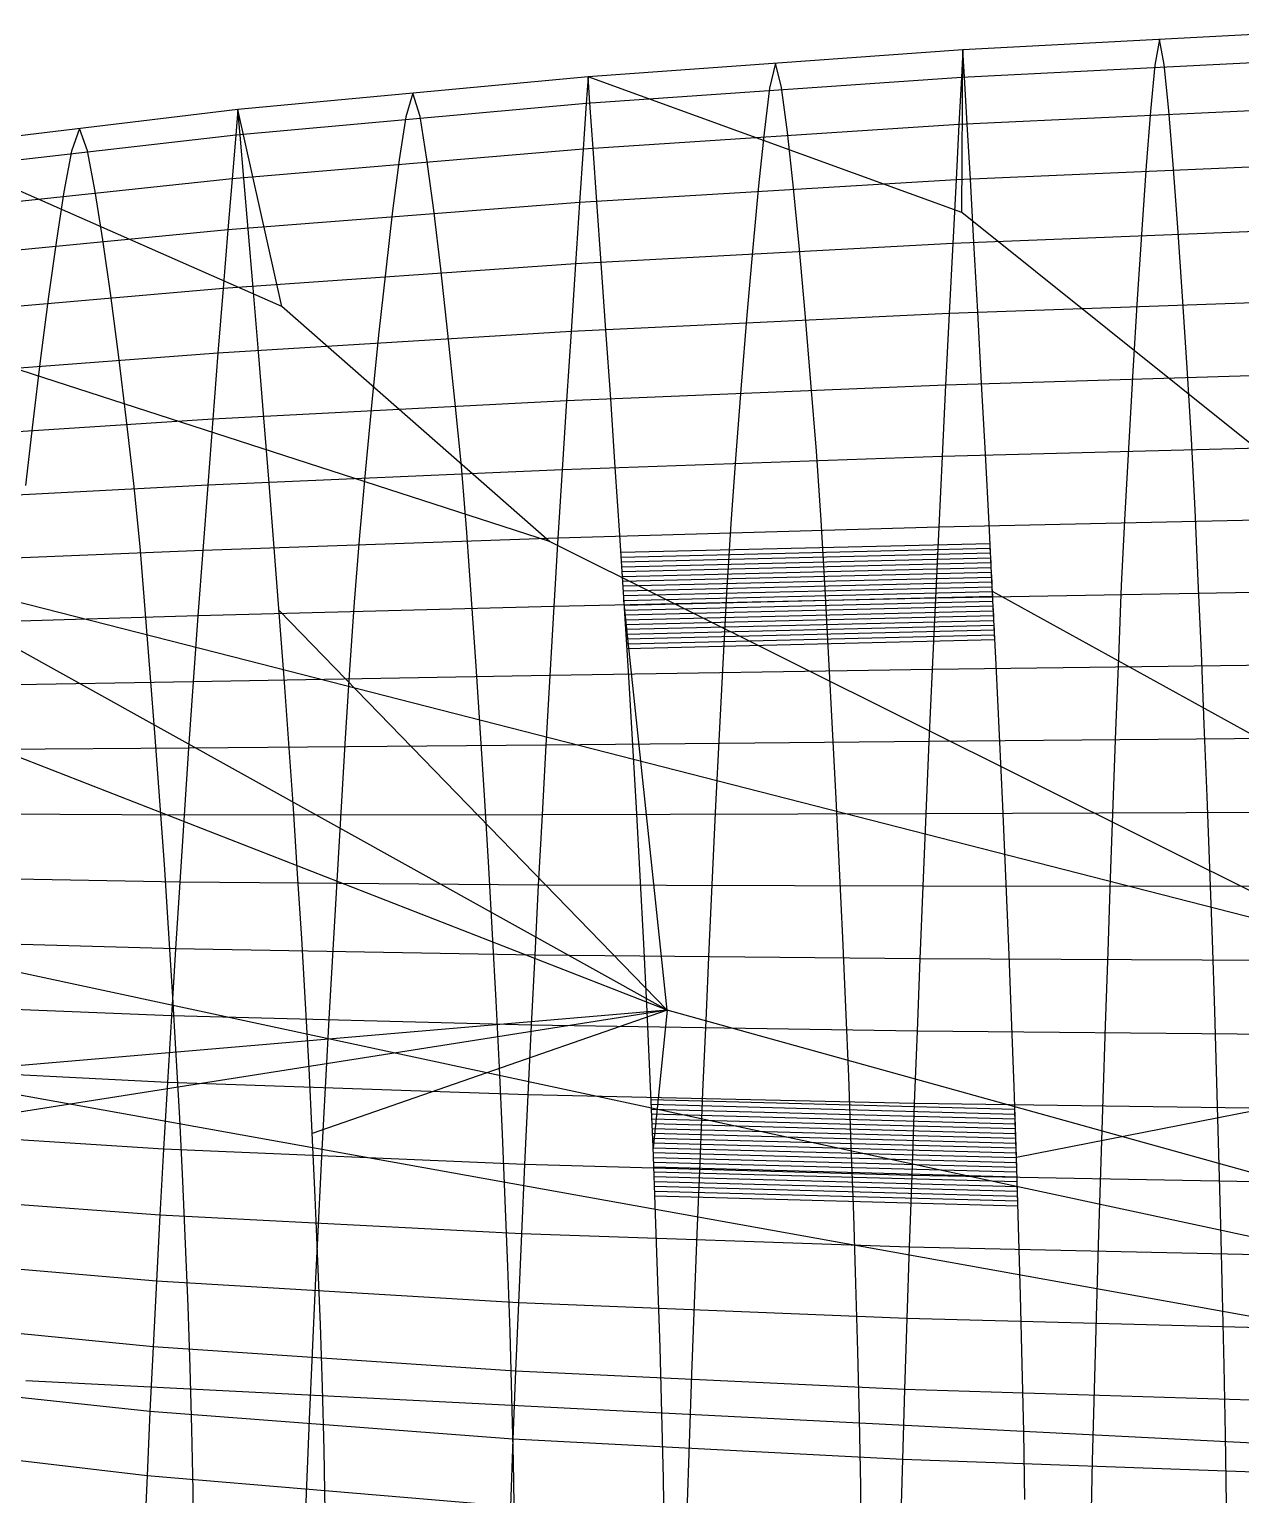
# Model space of a CAD drawing. Extents: x -449 to 449, y -4 to 308.
# Drawn here: x -296.4 to -146.2, y 123.8 to 305.5 of the extents above; entities that cross this region are included whole.
import ezdxf

# ---------------------------------------------------------------- set-up
doc = ezdxf.new("R2010")
doc.units = 0

msp = doc.modelspace()

# ---------------------------------------------------------------- linework, layer by layer
at = {"layer": 'default', "color": 5, "linetype": 'CONTINUOUS'}
for p, q in [((-131.929, 305.525, 2.81), (-180.661, 302.982, 15.759)), ((-131.929, 305.525, 2.81), (-180.661, 302.982, 15.759)), ((-180.661, 302.982, 15.759), (-227.161, 299.646, 32.403)), ((-180.661, 302.982, 15.759), (-227.161, 299.646, 32.403)), ((-180.661, 302.982, 15.759), (-180.845, 299.55, 15.139)), ((-132.065, 302.009, 2.165), (-180.845, 299.55, 15.139)), ((-227.161, 299.646, 32.403), (-270.588, 295.569, 52.28)), ((-227.161, 299.646, 32.403), (-270.588, 295.569, 52.28)), ((-227.161, 299.646, 32.403), (-227.388, 296.33, 31.817)), ((-180.845, 299.55, 15.139), (-227.388, 296.33, 31.817)), ((-180.845, 299.55, 15.139), (-181.155, 293.703, 14.097)), ((-227.388, 296.33, 31.817), (-270.854, 292.401, 51.735)), ((-227.388, 296.33, 31.817), (-227.772, 290.68, 30.829)), ((-270.588, 295.569, 52.28), (-309.849, 290.869, 74.741)), ((-270.588, 295.569, 52.28), (-309.849, 290.869, 74.741)), ((-270.588, 295.569, 52.28), (-270.854, 292.401, 51.735)), ((-132.295, 296.016, 1.081), (-181.155, 293.703, 14.097)), ((-181.155, 293.703, 14.097), (-227.772, 290.68, 30.829)), ((-181.155, 293.703, 14.097), (-181.516, 286.851, 12.883)), ((-270.854, 292.401, 51.735), (-310.147, 287.879, 74.243)), ((-270.854, 292.401, 51.735), (-271.301, 287.001, 50.816)), ((-227.772, 290.68, 30.829), (-271.301, 287.001, 50.816)), ((-227.772, 290.68, 30.829), (-228.218, 284.058, 29.68)), ((-132.562, 288.993, -0.181), (-181.516, 286.851, 12.883)), ((-271.301, 287.001, 50.816), (-310.65, 282.783, 73.405)), ((-271.301, 287.001, 50.816), (-271.822, 280.673, 49.747)), ((-181.516, 286.851, 12.883), (-228.218, 284.058, 29.68)), ((-181.516, 286.851, 12.883), (-181.925, 278.949, 11.506)), ((-228.218, 284.058, 29.68), (-271.822, 280.673, 49.747)), ((-228.218, 284.058, 29.68), (-228.724, 276.422, 28.375)), ((-271.822, 280.673, 49.747), (-311.235, 276.812, 72.43)), ((-271.822, 280.673, 49.747), (-272.414, 273.376, 48.533)), ((-132.864, 280.895, -1.614), (-181.925, 278.949, 11.506)), ((-181.925, 278.949, 11.506), (-228.724, 276.422, 28.375)), ((-181.925, 278.949, 11.506), (-182.368, 270.294, 10.018)), ((-228.724, 276.422, 28.375), (-272.414, 273.376, 48.533)), ((-228.724, 276.422, 28.375), (-229.271, 268.057, 26.965)), ((-272.414, 273.376, 48.533), (-311.9, 269.926, 71.322)), ((-272.414, 273.376, 48.533), (-273.053, 265.384, 47.221)), ((-133.192, 272.025, -3.161), (-182.368, 270.294, 10.018)), ((-182.368, 270.294, 10.018), (-229.271, 268.057, 26.965)), ((-182.368, 270.294, 10.018), (-182.815, 261.391, 8.512)), ((-229.271, 268.057, 26.965), (-273.053, 265.384, 47.221)), ((-229.271, 268.057, 26.965), (-229.824, 259.454, 25.539)), ((-273.053, 265.384, 47.221), (-312.618, 262.383, 70.126)), ((-273.053, 265.384, 47.221), (-273.7, 257.163, 45.894)), ((-133.523, 262.901, -4.726), (-182.815, 261.391, 8.512)), ((-182.815, 261.391, 8.512), (-229.824, 259.454, 25.539)), ((-182.815, 261.391, 8.512), (-183.25, 252.555, 7.049)), ((-229.824, 259.454, 25.539), (-273.7, 257.163, 45.894)), ((-229.824, 259.454, 25.539), (-230.362, 250.915, 24.152)), ((-273.7, 257.163, 45.894), (-313.345, 254.625, 68.914)), ((-273.7, 257.163, 45.894), (-274.329, 249.002, 44.603)), ((-133.844, 253.845, -6.247), (-183.25, 252.555, 7.049)), ((-230.362, 250.915, 24.152), (-274.329, 249.002, 44.603)), ((-230.362, 250.915, 24.152), (-230.885, 242.439, 22.805)), ((-183.25, 252.555, 7.049), (-230.362, 250.915, 24.152)), ((-183.25, 252.555, 7.049), (-183.673, 243.785, 5.628)), ((-274.329, 249.002, 44.603), (-314.052, 246.924, 67.736)), ((-274.329, 249.002, 44.603), (-274.94, 240.903, 43.349)), ((-183.673, 243.785, 5.628), (-230.885, 242.439, 22.805)), ((-183.673, 243.785, 5.628), (-184.087, 234.995, 4.235)), ((-134.157, 244.856, -7.725), (-183.673, 243.785, 5.628)), ((-230.885, 242.439, 22.805), (-274.94, 240.903, 43.349)), ((-230.885, 242.439, 22.805), (-231.397, 233.945, 21.485)), ((-274.94, 240.903, 43.349), (-314.739, 239.28, 66.591)), ((-274.94, 240.903, 43.349), (-275.539, 232.786, 42.119)), ((-184.087, 234.995, 4.235), (-231.397, 233.945, 21.485)), ((-184.087, 234.995, 4.235), (-184.492, 226.144, 2.872)), ((-134.463, 235.848, -9.172), (-184.087, 234.995, 4.235)), ((-275.539, 232.786, 42.119), (-315.413, 231.62, 65.468)), ((-275.539, 232.786, 42.119), (-276.126, 224.612, 40.915)), ((-231.397, 233.945, 21.485), (-275.539, 232.786, 42.119)), ((-231.397, 233.945, 21.485), (-231.898, 225.392, 20.193)), ((-231.898, 225.392, 20.193), (-276.126, 224.612, 40.915)), ((-231.898, 225.392, 20.193), (-232.387, 216.766, 18.932)), ((-184.492, 226.144, 2.872), (-231.898, 225.392, 20.193)), ((-184.492, 226.144, 2.872), (-184.887, 217.218, 1.544)), ((-134.762, 226.778, -10.588), (-184.492, 226.144, 2.872)), ((-276.126, 224.612, 40.915), (-316.073, 223.906, 64.368)), ((-276.126, 224.612, 40.915), (-276.698, 216.369, 39.741)), ((-276.698, 216.369, 39.741), (-316.718, 216.126, 63.294)), ((-276.698, 216.369, 39.741), (-277.256, 208.086, 38.595)), ((-232.387, 216.766, 18.932), (-276.698, 216.369, 39.741)), ((-232.387, 216.766, 18.932), (-232.864, 208.098, 17.702)), ((-184.887, 217.218, 1.544), (-232.387, 216.766, 18.932)), ((-184.887, 217.218, 1.544), (-185.272, 208.25, 0.247)), ((-135.054, 217.63, -11.969), (-184.887, 217.218, 1.544)), ((-277.256, 208.086, 38.595), (-317.347, 208.309, 62.246)), ((-277.256, 208.086, 38.595), (-277.796, 199.782, 37.487)), ((-232.864, 208.098, 17.702), (-277.256, 208.086, 38.595)), ((-232.864, 208.098, 17.702), (-233.325, 199.409, 16.514)), ((-185.272, 208.25, 0.247), (-232.864, 208.098, 17.702)), ((-185.272, 208.25, 0.247), (-185.645, 199.259, -1.004)), ((-135.339, 208.439, -13.315), (-185.272, 208.25, 0.247)), ((-277.796, 199.782, 37.487), (-317.955, 200.472, 61.232)), ((-277.796, 199.782, 37.487), (-278.32, 191.477, 36.411)), ((-233.325, 199.409, 16.514), (-277.796, 199.782, 37.487)), ((-233.325, 199.409, 16.514), (-233.772, 190.719, 15.362)), ((-185.645, 199.259, -1.004), (-233.325, 199.409, 16.514)), ((-185.645, 199.259, -1.004), (-186.006, 190.267, -2.218)), ((-135.614, 199.225, -14.615), (-185.645, 199.259, -1.004)), ((-278.32, 191.477, 36.411), (-318.546, 192.634, 60.247)), ((-278.32, 191.477, 36.411), (-278.827, 183.184, 35.371)), ((-233.772, 190.719, 15.362), (-278.32, 191.477, 36.411)), ((-233.772, 190.719, 15.362), (-234.205, 182.041, 14.247)), ((-186.006, 190.267, -2.218), (-233.772, 190.719, 15.362)), ((-186.006, 190.267, -2.218), (-186.355, 181.287, -3.392)), ((-135.88, 190.01, -15.876), (-186.006, 190.267, -2.218)), ((-278.827, 183.184, 35.371), (-319.118, 184.807, 59.294)), ((-278.827, 183.184, 35.371), (-279.32, 174.911, 34.36)), ((-234.205, 182.041, 14.247), (-278.827, 183.184, 35.371)), ((-234.205, 182.041, 14.247), (-234.625, 173.384, 13.164)), ((-186.355, 181.287, -3.392), (-234.205, 182.041, 14.247)), ((-186.355, 181.287, -3.392), (-186.694, 172.33, -4.532)), ((-136.138, 180.808, -17.094), (-186.355, 181.287, -3.392)), ((-279.32, 174.911, 34.36), (-319.674, 176.999, 58.367)), ((-279.32, 174.911, 34.36), (-279.794, 166.664, 33.386)), ((-234.625, 173.384, 13.164), (-279.32, 174.911, 34.36)), ((-234.625, 173.384, 13.164), (-235.03, 164.755, 12.122)), ((-186.694, 172.33, -4.532), (-234.625, 173.384, 13.164)), ((-186.694, 172.33, -4.532), (-187.02, 163.4, -5.63)), ((-136.388, 171.628, -18.277), (-186.694, 172.33, -4.532)), ((-279.794, 166.664, 33.386), (-320.21, 169.215, 57.475)), ((-279.794, 166.664, 33.386), (-280.251, 158.451, 32.449)), ((-235.03, 164.755, 12.122), (-279.794, 166.664, 33.386)), ((-235.03, 164.755, 12.122), (-235.419, 156.16, 11.119)), ((-187.02, 163.4, -5.63), (-235.03, 164.755, 12.122)), ((-187.02, 163.4, -5.63), (-187.333, 154.508, -6.684)), ((-136.629, 162.477, -19.416), (-187.02, 163.4, -5.63)), ((-280.251, 158.451, 32.449), (-320.726, 161.463, 56.615)), ((-280.251, 158.451, 32.449), (-280.687, 150.277, 31.555)), ((-235.419, 156.16, 11.119), (-280.251, 158.451, 32.449)), ((-235.419, 156.16, 11.119), (-235.79, 147.607, 10.163)), ((-187.333, 154.508, -6.684), (-235.419, 156.16, 11.119)), ((-187.333, 154.508, -6.684), (-187.632, 145.658, -7.69)), ((-136.86, 153.364, -20.509), (-187.333, 154.508, -6.684)), ((-280.687, 150.277, 31.555), (-321.219, 153.748, 55.794)), ((-280.687, 150.277, 31.555), (-281.099, 142.153, 30.708)), ((-235.79, 147.607, 10.163), (-280.687, 150.277, 31.555)), ((-235.79, 147.607, 10.163), (-236.141, 139.107, 9.257)), ((-187.632, 145.658, -7.69), (-235.79, 147.607, 10.163)), ((-281.099, 142.153, 30.708), (-321.686, 146.08, 55.015)), ((-187.632, 145.658, -7.69), (-187.915, 136.863, -8.641)), ((-137.081, 144.294, -21.552), (-187.632, 145.658, -7.69)), ((-281.099, 142.153, 30.708), (-281.487, 134.105, 29.913)), ((-236.141, 139.107, 9.257), (-281.099, 142.153, 30.708)), ((-281.487, 134.105, 29.913), (-322.125, 138.484, 54.284)), ((-236.141, 139.107, 9.257), (-236.47, 130.686, 8.409)), ((-187.915, 136.863, -8.641), (-236.141, 139.107, 9.257)), ((-187.915, 136.863, -8.641), (-188.18, 128.149, -9.532)), ((-137.289, 135.281, -22.538), (-187.915, 136.863, -8.641)), ((-281.487, 134.105, 29.913), (-281.845, 126.145, 29.179)), ((-236.47, 130.686, 8.409), (-281.487, 134.105, 29.913)), ((-281.845, 126.145, 29.179), (-322.531, 130.971, 53.606)), ((-236.47, 130.686, 8.409), (-236.774, 122.357, 7.625)), ((-188.18, 128.149, -9.532), (-236.47, 130.686, 8.409)), ((-188.18, 128.149, -9.532), (-188.424, 119.532, -10.355)), ((-137.484, 126.352, -23.461), (-188.18, 128.149, -9.532)), ((-281.845, 126.145, 29.179), (-282.174, 118.313, 28.503)), ((-236.774, 122.357, 7.625), (-281.845, 126.145, 29.179))]:
    msp.add_line(p, q, dxfattribs=at)
at = {"layer": 'default', "color": 4, "linetype": 'CONTINUOUS'}
for p, q in [((-156.295, 304.253, 9.284), (-156.863, 301.088, 7.046)), ((-155.707, 301.144, 11.608), (-156.295, 304.253, 9.284)), ((-203.911, 301.314, 24.081), (-204.642, 298.245, 21.94)), ((-203.158, 298.292, 26.29), (-203.911, 301.314, 24.081)), ((-156.863, 301.088, 7.046), (-157.398, 295.365, 4.936)), ((-155.147, 295.477, 13.823), (-155.707, 301.144, 11.608)), ((-204.642, 298.245, 21.94), (-205.331, 292.69, 19.923)), ((-202.442, 292.787, 28.389), (-203.158, 298.292, 26.29)), ((-248.874, 297.607, 42.342), (-249.751, 294.663, 40.331)), ((-247.98, 294.7, 44.396), (-248.874, 297.607, 42.342)), ((-249.751, 294.663, 40.331), (-250.577, 289.328, 38.436)), ((-247.133, 289.404, 46.344), (-247.98, 294.7, 44.396)), ((-157.398, 295.365, 4.936), (-157.931, 288.582, 2.847)), ((-154.592, 288.747, 16.021), (-155.147, 295.477, 13.823)), ((-290.218, 293.219, 63.51), (-291.214, 290.426, 61.67)), ((-289.215, 290.449, 65.366), (-290.218, 293.219, 63.51)), ((-205.331, 292.69, 19.923), (-206.016, 286.106, 17.926)), ((-201.734, 286.248, 30.472), (-202.442, 292.787, 28.389)), ((-291.214, 290.426, 61.67), (-292.154, 285.362, 59.932)), ((-288.265, 285.412, 67.125), (-289.215, 290.449, 65.366)), ((-250.577, 289.328, 38.436), (-251.396, 283.003, 36.562)), ((-246.294, 283.114, 48.275), (-247.133, 289.404, 46.344)), ((-157.931, 288.582, 2.847), (-158.487, 280.718, 0.657)), ((-154.008, 280.947, 18.329), (-154.592, 288.747, 16.021)), ((-292.154, 285.362, 59.932), (-293.088, 279.356, 58.211)), ((-287.325, 279.43, 68.868), (-288.265, 285.412, 67.125)), ((-206.016, 286.106, 17.926), (-206.731, 278.471, 15.833)), ((-200.99, 278.669, 32.655), (-201.734, 286.248, 30.472)), ((-251.396, 283.003, 36.562), (-252.254, 275.668, 34.596)), ((-245.413, 275.825, 50.298), (-246.294, 283.114, 48.275)), ((-158.487, 280.718, 0.657), (-159.057, 272.076, -1.585)), ((-153.427, 272.371, 20.632), (-154.008, 280.947, 18.329)), ((-293.088, 279.356, 58.211), (-294.066, 272.391, 56.405)), ((-286.338, 272.499, 70.694), (-287.325, 279.43, 68.868)), ((-206.731, 278.471, 15.833), (-207.464, 270.081, 13.691)), ((-200.25, 270.337, 34.833), (-200.99, 278.669, 32.655)), ((-252.254, 275.668, 34.596), (-253.126, 267.603, 32.599)), ((-244.537, 267.812, 52.315), (-245.413, 275.825, 50.298)), ((-294.066, 272.391, 56.405), (-295.061, 264.733, 54.569)), ((-285.357, 264.88, 72.514), (-286.338, 272.499, 70.694)), ((-159.057, 272.076, -1.585), (-159.593, 263.148, -3.689)), ((-152.86, 263.524, 22.881), (-153.427, 272.371, 20.632)), ((-207.464, 270.081, 13.691), (-208.153, 261.412, 11.68)), ((-199.527, 261.741, 36.959), (-200.25, 270.337, 34.833)), ((-253.126, 267.603, 32.599), (-253.958, 259.277, 30.695)), ((-243.683, 259.545, 54.283), (-244.537, 267.812, 52.315)), ((-295.061, 264.733, 54.569), (-296.011, 256.827, 52.818)), ((-284.4, 257.02, 74.29), (-285.357, 264.88, 72.514)), ((-152.32, 254.73, 25.01), (-152.86, 263.524, 22.881)), ((-198.834, 253.201, 38.989), (-199.527, 261.741, 36.959)), ((-159.593, 263.148, -3.689), (-160.108, 254.275, -5.716)), ((-208.153, 261.412, 11.68), (-208.815, 252.797, 9.743)), ((-253.958, 259.277, 30.695), (-254.752, 250.998, 28.875)), ((-242.865, 251.331, 56.162), (-243.683, 259.545, 54.283)), ((-296.011, 256.827, 52.818), (-296.918, 248.965, 51.143)), ((-283.485, 249.211, 75.983), (-284.4, 257.02, 74.29)), ((-151.86, 245.947, 26.842), (-152.32, 254.73, 25.01)), ((-208.815, 252.797, 9.743), (-209.451, 244.235, 7.885)), ((-198.255, 244.665, 40.7), (-198.834, 253.201, 38.989)), ((-160.108, 254.275, -5.716), (-160.602, 245.457, -7.66)), ((-254.752, 250.998, 28.875), (-255.515, 242.771, 27.128)), ((-242.18, 243.122, 57.744), (-242.865, 251.331, 56.162)), ((-282.717, 241.408, 77.409), (-283.485, 249.211, 75.983)), ((-160.602, 245.457, -7.66), (-161.031, 236.572, -9.338)), ((-151.474, 237.111, 28.375), (-151.86, 245.947, 26.842)), ((-209.451, 244.235, 7.885), (-210.001, 235.607, 6.282)), ((-197.764, 236.079, 42.145), (-198.255, 244.665, 40.7)), ((-255.515, 242.771, 27.128), (-256.174, 234.479, 25.622)), ((-241.601, 234.867, 59.078), (-242.18, 243.122, 57.744)), ((-282.07, 233.562, 78.611), (-282.717, 241.408, 77.409)), ((-161.031, 236.572, -9.338), (-161.388, 227.578, -10.739)), ((-151.099, 228.227, 29.874), (-151.474, 237.111, 28.375)), ((-256.174, 234.479, 25.622), (-256.725, 226.084, 24.363)), ((-241.038, 226.567, 60.381), (-241.601, 234.867, 59.078)), ((-210.001, 235.607, 6.282), (-210.461, 226.872, 4.944)), ((-197.287, 227.448, 43.557), (-197.764, 236.079, 42.145)), ((-281.44, 225.673, 79.785), (-282.07, 233.562, 78.611)), ((-196.823, 218.785, 44.917), (-197.287, 227.448, 43.557)), ((-161.388, 227.578, -10.739), (-161.733, 218.509, -12.106)), ((-150.733, 219.31, 31.319), (-151.099, 228.227, 29.874)), ((-280.829, 217.756, 80.915), (-281.44, 225.673, 79.785)), ((-256.725, 226.084, 24.363), (-257.259, 217.618, 23.134)), ((-240.491, 218.237, 61.636), (-241.038, 226.567, 60.381)), ((-210.461, 226.872, 4.944), (-210.904, 218.064, 3.637)), ((-239.97, 209.906, 62.842), (-240.491, 218.237, 61.636)), ((-196.38, 210.122, 46.225), (-196.823, 218.785, 44.917)), ((-161.733, 218.509, -12.106), (-162.074, 209.395, -13.439)), ((-150.385, 210.393, 32.707), (-150.733, 219.31, 31.319)), ((-280.246, 209.839, 81.999), (-280.829, 217.756, 80.915)), ((-257.259, 217.618, 23.134), (-257.784, 209.111, 21.936)), ((-210.904, 218.064, 3.637), (-211.342, 209.213, 2.363)), ((-279.691, 201.937, 83.026), (-280.246, 209.839, 81.999)), ((-257.784, 209.111, 21.936), (-258.286, 200.582, 20.776)), ((-239.473, 201.592, 63.984), (-239.97, 209.906, 62.842)), ((-211.342, 209.213, 2.363), (-211.76, 200.34, 1.131)), ((-195.958, 201.476, 47.464), (-196.38, 210.122, 46.225)), ((-162.074, 209.395, -13.439), (-162.397, 200.259, -14.727)), ((-150.051, 201.493, 34.024), (-150.385, 210.393, 32.707)), ((-279.168, 194.059, 83.997), (-279.691, 201.937, 83.026)), ((-258.286, 200.582, 20.776), (-258.776, 192.056, 19.653)), ((-239.004, 193.303, 65.064), (-239.473, 201.592, 63.984)), ((-211.76, 200.34, 1.131), (-212.167, 191.469, -0.062)), ((-195.559, 192.854, 48.636), (-195.958, 201.476, 47.464)), ((-162.397, 200.259, -14.727), (-162.713, 191.125, -15.974)), ((-149.737, 192.619, 35.27), (-150.051, 201.493, 34.024)), ((-278.678, 186.197, 84.907), (-279.168, 194.059, 83.997)), ((-238.564, 185.029, 66.078), (-239.004, 193.303, 65.064)), ((-195.185, 184.25, 49.738), (-195.559, 192.854, 48.636)), ((-258.776, 192.056, 19.653), (-259.247, 183.545, 18.565)), ((-212.167, 191.469, -0.062), (-212.559, 182.614, -1.217)), ((-162.713, 191.125, -15.974), (-163.016, 182.007, -17.181)), ((-149.442, 183.763, 36.443), (-149.737, 192.619, 35.27)), ((-278.22, 178.338, 85.756), (-278.678, 186.197, 84.907)), ((-259.247, 183.545, 18.565), (-259.71, 175.053, 17.51)), ((-238.153, 176.76, 67.025), (-238.564, 185.029, 66.078)), ((-194.835, 175.65, 50.768), (-195.185, 184.25, 49.738)), ((-149.17, 174.908, 37.519), (-149.442, 183.763, 36.443)), ((-212.559, 182.614, -1.217), (-212.944, 173.779, -2.336)), ((-163.016, 182.007, -17.181), (-163.317, 172.91, -18.352)), ((-277.796, 170.487, 86.539), (-278.22, 178.338, 85.756)), ((-237.771, 168.498, 67.9), (-238.153, 176.76, 67.025)), ((-259.71, 175.053, 17.51), (-260.153, 166.585, 16.493)), ((-194.51, 167.057, 51.72), (-194.835, 175.65, 50.768)), ((-148.913, 166.063, 38.533), (-149.17, 174.908, 37.519)), ((-212.944, 173.779, -2.336), (-213.312, 164.969, -3.416)), ((-163.317, 172.91, -18.352), (-163.602, 163.839, -19.479)), ((-277.41, 162.665, 87.259), (-277.796, 170.487, 86.539)), ((-237.424, 160.267, 68.705), (-237.771, 168.498, 67.9)), ((-260.153, 166.585, 16.493), (-260.582, 158.149, 15.515)), ((-194.214, 158.497, 52.597), (-194.51, 167.057, 51.72)), ((-148.679, 157.252, 39.468), (-148.913, 166.063, 38.533)), ((-213.312, 164.969, -3.416), (-213.669, 156.193, -4.453)), ((-163.602, 163.839, -19.479), (-163.879, 154.802, -20.562)), ((-277.062, 154.896, 87.904), (-277.41, 162.665, 87.259)), ((-237.109, 152.091, 69.429), (-237.424, 160.267, 68.705)), ((-260.582, 158.149, 15.515), (-260.99, 149.75, 14.582)), ((-193.945, 149.993, 53.386), (-194.214, 158.497, 52.597)), ((-148.467, 148.499, 40.31), (-148.679, 157.252, 39.468)), ((-276.757, 147.198, 88.474), (-277.062, 154.896, 87.904)), ((-213.669, 156.193, -4.453), (-214.008, 147.454, -5.442)), ((-163.879, 154.802, -20.562), (-164.143, 145.805, -21.595)), ((-236.834, 143.99, 70.069), (-237.109, 152.091, 69.429)), ((-260.99, 149.75, 14.582), (-261.377, 141.398, 13.697)), ((-193.71, 141.568, 54.086), (-193.945, 149.993, 53.386)), ((-276.498, 139.56, 88.964), (-276.757, 147.198, 88.474)), ((-214.008, 147.454, -5.442), (-214.33, 138.766, -6.379)), ((-148.28, 139.827, 41.058), (-148.467, 148.499, 40.31)), ((-164.143, 145.805, -21.595), (-164.392, 136.859, -22.573)), ((-236.599, 135.951, 70.621), (-236.834, 143.99, 70.069)), ((-261.377, 141.398, 13.697), (-261.742, 133.119, 12.868)), ((-193.51, 133.207, 54.69), (-193.71, 141.568, 54.086)), ((-276.288, 131.945, 89.358), (-276.498, 139.56, 88.964)), ((-214.33, 138.766, -6.379), (-214.633, 130.152, -7.258)), ((-148.123, 131.22, 41.704), (-148.28, 139.827, 41.058)), ((-164.392, 136.859, -22.573), (-164.627, 127.991, -23.489)), ((-236.407, 127.938, 71.069), (-236.599, 135.951, 70.621)), ((-261.742, 133.119, 12.868), (-262.075, 124.928, 12.1)), ((-193.345, 124.872, 55.183), (-193.51, 133.207, 54.69)), ((-276.132, 124.334, 89.655), (-276.288, 131.945, 89.358)), ((-147.992, 122.64, 42.234), (-148.123, 131.22, 41.704)), ((-214.633, 130.152, -7.258), (-214.908, 121.631, -8.07)), ((-236.263, 119.926, 71.409), (-236.407, 127.938, 71.069)), ((-164.627, 127.991, -23.489), (-164.84, 119.218, -24.335)), ((-276.029, 116.719, 89.841), (-276.132, 124.334, 89.655)), ((-262.075, 124.928, 12.1), (-262.388, 116.862, 11.396)), ((-193.22, 116.539, 55.561), (-193.345, 124.872, 55.183))]:
    msp.add_line(p, q, dxfattribs=at)
at = {"layer": 'default', "color": 30, "linetype": 'CONTINUOUS'}
for p, q in [((-180.807, 282.816, 94.848), (-180.661, 302.982, 15.759)), ((-180.807, 282.816, 94.848), (-227.161, 299.646, 32.403)), ((-265.125, 271.169, 147.883), (-270.588, 295.569, 52.28)), ((-265.125, 271.169, 147.883), (-309.849, 290.869, 74.741)), ((-144.663, 253.878, 205.556), (-180.807, 282.816, 94.848)), ((-231.943, 242.011, 259.456), (-265.125, 271.169, 147.883)), ((-231.943, 242.011, 259.456), (-308.254, 266.679, 170.193)), ((-269.49, 227.249, 320.574), (-356.611, 249.54, 241.121)), ((-131.547, 191.954, 446.376), (-231.943, 242.011, 259.456)), ((-131.547, 191.954, 446.376), (-269.49, 227.249, 320.574))]:
    msp.add_line(p, q, dxfattribs=at)
at = {"layer": 'default', "color": 3, "linetype": 'CONTINUOUS'}
for p, q in [((-180.465, 299.572, 16.419), (-180.661, 302.982, 15.759)), ((-226.922, 296.349, 33.02), (-227.161, 299.646, 32.403)), ((-180.133, 293.759, 17.535), (-180.465, 299.572, 16.419)), ((-226.517, 290.728, 34.062), (-226.922, 296.349, 33.02)), ((-270.313, 292.416, 52.844), (-270.588, 295.569, 52.28)), ((-179.747, 286.941, 18.834), (-180.133, 293.759, 17.535)), ((-269.849, 287.042, 53.796), (-270.313, 292.416, 52.844)), ((-226.047, 284.136, 35.274), (-226.517, 290.728, 34.062)), ((-269.309, 280.739, 54.904), (-269.849, 287.042, 53.796)), ((-179.308, 279.086, 20.31), (-179.747, 286.941, 18.834)), ((-225.512, 276.542, 36.652), (-226.047, 284.136, 35.274)), ((-268.696, 273.476, 56.162), (-269.309, 280.739, 54.904)), ((-178.833, 270.494, 21.907), (-179.308, 279.086, 20.31)), ((-224.934, 268.235, 38.143), (-225.512, 276.542, 36.652)), ((-268.033, 265.533, 57.524), (-268.696, 273.476, 56.162)), ((-178.352, 261.657, 23.524), (-178.833, 270.494, 21.907)), ((-224.348, 259.69, 39.652), (-224.934, 268.235, 38.143)), ((-267.361, 257.363, 58.902), (-268.033, 265.533, 57.524)), ((-177.885, 252.891, 25.098), (-178.352, 261.657, 23.524)), ((-223.779, 251.215, 41.121), (-224.348, 259.69, 39.652)), ((-266.707, 249.259, 60.244), (-267.361, 257.363, 58.902)), ((-177.428, 244.192, 26.632), (-177.885, 252.891, 25.098)), ((-223.223, 242.804, 42.553), (-223.779, 251.215, 41.121)), ((-266.07, 241.216, 61.551), (-266.707, 249.259, 60.244)), ((-176.983, 235.494, 28.129), (-177.428, 244.192, 26.632)), ((-222.681, 234.394, 43.949), (-223.223, 242.804, 42.553)), ((-265.449, 233.175, 62.825), (-266.07, 241.216, 61.551)), ((-176.549, 226.757, 29.589), (-176.983, 235.494, 28.129)), ((-264.844, 225.098, 64.068), (-265.449, 233.175, 62.825)), ((-222.153, 225.947, 45.311), (-222.681, 234.394, 43.949)), ((-221.643, 217.472, 46.624), (-222.153, 225.947, 45.311)), ((-176.131, 217.991, 30.998), (-176.549, 226.757, 29.589)), ((-264.26, 216.995, 65.266), (-264.844, 225.098, 64.068)), ((-263.7, 208.895, 66.415), (-264.26, 216.995, 65.266)), ((-221.155, 209.001, 47.884), (-221.643, 217.472, 46.624)), ((-175.729, 209.229, 32.349), (-176.131, 217.991, 30.998)), ((-220.691, 200.55, 49.079), (-221.155, 209.001, 47.884)), ((-175.348, 200.489, 33.632), (-175.729, 209.229, 32.349)), ((-263.17, 200.815, 67.503), (-263.7, 208.895, 66.415)), ((-262.669, 192.76, 68.531), (-263.17, 200.815, 67.503)), ((-220.253, 192.126, 50.208), (-220.691, 200.55, 49.079)), ((-174.987, 191.775, 34.844), (-175.348, 200.489, 33.632)), ((-262.199, 184.725, 69.496), (-262.669, 192.76, 68.531)), ((-219.842, 183.722, 51.268), (-220.253, 192.126, 50.208)), ((-174.648, 183.083, 35.983), (-174.987, 191.775, 34.844)), ((-261.76, 176.696, 70.396), (-262.199, 184.725, 69.496)), ((-219.457, 175.324, 52.258), (-219.842, 183.722, 51.268)), ((-174.332, 174.396, 37.048), (-174.648, 183.083, 35.983)), ((-261.355, 168.675, 71.228), (-261.76, 176.696, 70.396)), ((-219.102, 166.935, 53.174), (-219.457, 175.324, 52.258)), ((-174.039, 165.719, 38.034), (-174.332, 174.396, 37.048)), ((-260.983, 160.688, 71.992), (-261.355, 168.675, 71.228)), ((-218.776, 158.58, 54.016), (-219.102, 166.935, 53.174)), ((-173.769, 157.077, 38.94), (-174.039, 165.719, 38.034)), ((-260.649, 152.757, 72.677), (-260.983, 160.688, 71.992)), ((-218.482, 150.285, 54.773), (-218.776, 158.58, 54.016)), ((-173.526, 148.496, 39.757), (-173.769, 157.077, 38.94)), ((-260.354, 144.905, 73.282), (-260.649, 152.757, 72.677)), ((-218.222, 142.072, 55.443), (-218.482, 150.285, 54.773)), ((-173.311, 140.001, 40.481), (-173.526, 148.496, 39.757)), ((-260.101, 137.124, 73.801), (-260.354, 144.905, 73.282)), ((-217.999, 133.932, 56.019), (-218.222, 142.072, 55.443)), ((-173.126, 131.581, 41.104), (-173.311, 140.001, 40.481)), ((-259.896, 129.377, 74.221), (-260.101, 137.124, 73.801)), ((-217.817, 125.829, 56.488), (-217.999, 133.932, 56.019)), ((-172.974, 123.199, 41.614), (-173.126, 131.581, 41.104)), ((-259.742, 121.641, 74.538), (-259.896, 129.377, 74.221)), ((-217.678, 117.736, 56.845), (-217.817, 125.829, 56.488))]:
    msp.add_line(p, q, dxfattribs=at)
at = {"layer": 'default', "color": 2, "linetype": 'CONTINUOUS'}
for p, q in [((-223.085, 240.668, 42.907), (-177.305, 241.777, 27.048)), ((-177.274, 241.18, 27.15), (-177.305, 241.777, 27.048)), ((-223.047, 240.071, 43.006), (-223.085, 240.071, 42.907)), ((-223.047, 240.071, 43.006), (-177.274, 241.18, 27.15)), ((-223.009, 239.474, 43.106), (-177.244, 240.583, 27.253)), ((-222.97, 238.878, 43.205), (-177.213, 239.987, 27.356)), ((-177.244, 240.583, 27.253), (-177.274, 241.18, 27.15)), ((-177.213, 239.987, 27.356), (-177.244, 240.583, 27.253)), ((-177.183, 239.39, 27.458), (-177.213, 239.987, 27.356)), ((-223.009, 239.474, 43.106), (-223.047, 239.474, 43.006)), ((-222.97, 238.878, 43.205), (-223.009, 238.878, 43.106)), ((-222.932, 238.281, 43.304), (-222.97, 238.281, 43.205)), ((-222.932, 238.281, 43.304), (-177.183, 239.39, 27.458)), ((-222.893, 237.684, 43.403), (-177.152, 238.793, 27.561)), ((-222.855, 237.087, 43.502), (-177.122, 238.196, 27.664)), ((-177.152, 238.793, 27.561), (-177.183, 239.39, 27.458)), ((-177.122, 238.196, 27.664), (-177.152, 238.793, 27.561)), ((-177.091, 237.6, 27.767), (-177.122, 238.196, 27.664)), ((-222.893, 237.684, 43.403), (-222.932, 237.684, 43.304)), ((-222.855, 237.087, 43.502), (-222.893, 237.087, 43.403)), ((-222.816, 236.49, 43.601), (-222.855, 236.49, 43.502)), ((-222.816, 236.49, 43.601), (-177.091, 237.6, 27.767)), ((-222.778, 235.893, 43.7), (-177.061, 237.003, 27.869)), ((-222.739, 235.296, 43.799), (-177.03, 236.406, 27.972)), ((-177.061, 237.003, 27.869), (-177.091, 237.6, 27.767)), ((-177.03, 236.406, 27.972), (-177.061, 237.003, 27.869)), ((-177, 235.809, 28.075), (-177.03, 236.406, 27.972)), ((-222.778, 235.893, 43.7), (-222.816, 235.893, 43.601)), ((-222.739, 235.296, 43.799), (-222.778, 235.296, 43.7)), ((-222.701, 234.699, 43.898), (-222.739, 234.699, 43.799)), ((-222.701, 234.699, 43.898), (-177, 235.809, 28.075)), ((-222.663, 234.102, 43.996), (-176.969, 235.213, 28.176)), ((-222.626, 233.505, 44.092), (-176.94, 234.616, 28.276)), ((-176.969, 235.213, 28.176), (-177, 235.809, 28.075)), ((-176.94, 234.616, 28.276), (-176.969, 235.213, 28.176)), ((-176.91, 234.019, 28.375), (-176.94, 234.616, 28.276)), ((-222.663, 234.102, 43.996), (-222.701, 234.102, 43.898)), ((-222.626, 233.505, 44.092), (-222.663, 233.505, 43.996)), ((-222.588, 232.908, 44.189), (-222.626, 232.908, 44.092)), ((-222.588, 232.908, 44.189), (-176.91, 234.019, 28.375)), ((-222.551, 232.311, 44.285), (-176.88, 233.422, 28.475)), ((-222.514, 231.714, 44.381), (-176.851, 232.825, 28.575)), ((-176.88, 233.422, 28.475), (-176.91, 234.019, 28.375)), ((-176.851, 232.825, 28.575), (-176.88, 233.422, 28.475)), ((-176.821, 232.228, 28.675), (-176.851, 232.825, 28.575)), ((-222.551, 232.311, 44.285), (-222.588, 232.311, 44.189)), ((-222.514, 231.714, 44.381), (-222.551, 231.714, 44.285)), ((-222.476, 231.117, 44.478), (-222.514, 231.117, 44.381)), ((-222.476, 231.117, 44.478), (-176.821, 232.228, 28.675)), ((-222.439, 230.52, 44.574), (-176.791, 231.632, 28.775)), ((-222.402, 229.923, 44.67), (-176.762, 231.035, 28.874)), ((-176.791, 231.632, 28.775), (-176.821, 232.228, 28.675)), ((-176.762, 231.035, 28.874), (-176.791, 231.632, 28.775)), ((-176.732, 230.438, 28.974), (-176.762, 231.035, 28.874)), ((-222.439, 230.52, 44.574), (-222.476, 230.52, 44.478)), ((-222.402, 229.923, 44.67), (-222.439, 229.923, 44.574)), ((-222.364, 229.326, 44.766), (-222.402, 229.326, 44.67)), ((-222.364, 229.326, 44.766), (-176.732, 230.438, 28.974)), ((-222.327, 228.729, 44.863), (-176.702, 229.841, 29.074)), ((-176.702, 229.841, 29.074), (-176.732, 230.438, 28.974)), ((-222.327, 228.729, 44.863), (-222.364, 228.729, 44.766)), ((-219.351, 172.816, 52.532), (-174.237, 171.596, 37.366)), ((-219.326, 172.218, 52.598), (-219.351, 172.218, 52.532)), ((-219.326, 172.218, 52.598), (-174.217, 170.998, 37.434)), ((-219.301, 171.62, 52.663), (-219.326, 171.62, 52.598)), ((-219.301, 171.62, 52.663), (-174.197, 170.4, 37.502)), ((-219.275, 171.022, 52.728), (-219.301, 171.022, 52.663)), ((-219.275, 171.022, 52.728), (-174.177, 169.802, 37.57)), ((-174.217, 170.998, 37.434), (-174.237, 171.596, 37.366)), ((-174.197, 170.4, 37.502), (-174.217, 170.998, 37.434)), ((-219.25, 170.424, 52.793), (-219.275, 170.424, 52.728)), ((-219.25, 170.424, 52.793), (-174.156, 169.204, 37.638)), ((-219.225, 169.826, 52.859), (-219.25, 169.826, 52.793)), ((-219.225, 169.826, 52.859), (-174.136, 168.606, 37.706)), ((-219.199, 169.228, 52.924), (-219.225, 169.228, 52.859)), ((-219.199, 169.228, 52.924), (-174.116, 168.008, 37.774)), ((-174.177, 169.802, 37.57), (-174.197, 170.4, 37.502)), ((-174.156, 169.204, 37.638), (-174.177, 169.802, 37.57)), ((-174.136, 168.606, 37.706), (-174.156, 169.204, 37.638)), ((-219.174, 168.63, 52.989), (-219.199, 168.63, 52.924)), ((-219.174, 168.63, 52.989), (-174.096, 167.41, 37.842)), ((-219.149, 168.032, 53.055), (-219.174, 168.032, 52.989)), ((-219.149, 168.032, 53.055), (-174.076, 166.812, 37.91)), ((-219.123, 167.434, 53.12), (-219.149, 167.434, 53.055)), ((-219.123, 167.434, 53.12), (-174.055, 166.214, 37.977)), ((-174.116, 168.008, 37.774), (-174.136, 168.606, 37.706)), ((-174.096, 167.41, 37.842), (-174.116, 168.008, 37.774)), ((-174.076, 166.812, 37.91), (-174.096, 167.41, 37.842)), ((-219.098, 166.836, 53.184), (-219.123, 166.836, 53.12)), ((-219.098, 166.836, 53.184), (-174.036, 165.616, 38.045)), ((-219.075, 166.237, 53.245), (-219.098, 166.237, 53.184)), ((-219.075, 166.237, 53.245), (-174.017, 165.018, 38.107)), ((-219.051, 165.639, 53.305), (-219.075, 165.639, 53.245)), ((-219.051, 165.639, 53.305), (-173.998, 164.42, 38.17)), ((-174.055, 166.214, 37.977), (-174.076, 166.812, 37.91)), ((-174.036, 165.616, 38.045), (-174.055, 166.214, 37.977)), ((-174.017, 165.018, 38.107), (-174.036, 165.616, 38.045)), ((-219.028, 165.041, 53.365), (-219.051, 165.041, 53.305)), ((-219.028, 165.041, 53.365), (-173.98, 163.822, 38.233)), ((-219.005, 164.443, 53.426), (-219.028, 164.443, 53.365)), ((-219.005, 164.443, 53.426), (-173.961, 163.224, 38.296)), ((-218.981, 163.844, 53.486), (-219.005, 163.844, 53.426)), ((-218.981, 163.844, 53.486), (-173.942, 162.625, 38.358)), ((-173.998, 164.42, 38.17), (-174.017, 165.018, 38.107)), ((-173.98, 163.822, 38.233), (-173.998, 164.42, 38.17)), ((-173.961, 163.224, 38.296), (-173.98, 163.822, 38.233)), ((-218.958, 163.246, 53.546), (-218.981, 163.246, 53.486)), ((-218.958, 163.246, 53.546), (-173.924, 162.027, 38.421)), ((-218.935, 162.648, 53.606), (-218.958, 162.648, 53.546)), ((-218.935, 162.648, 53.606), (-173.905, 161.429, 38.484)), ((-218.911, 162.05, 53.667), (-218.935, 162.05, 53.606)), ((-218.911, 162.05, 53.667), (-173.886, 160.831, 38.547)), ((-173.942, 162.625, 38.358), (-173.961, 163.224, 38.296)), ((-173.924, 162.027, 38.421), (-173.942, 162.625, 38.358)), ((-173.905, 161.429, 38.484), (-173.924, 162.027, 38.421)), ((-218.888, 161.451, 53.727), (-218.911, 161.451, 53.667)), ((-218.888, 161.451, 53.727), (-173.868, 160.233, 38.609)), ((-218.864, 160.853, 53.787), (-218.888, 160.853, 53.727)), ((-218.864, 160.853, 53.787), (-173.849, 159.635, 38.672)), ((-173.886, 160.831, 38.547), (-173.905, 161.429, 38.484)), ((-173.868, 160.233, 38.609), (-173.886, 160.831, 38.547)), ((-173.849, 159.635, 38.672), (-173.868, 160.233, 38.609))]:
    msp.add_line(p, q, dxfattribs=at)
at = {"layer": 'default', "color": 8, "linetype": 'CONTINUOUS'}
for p, q in [((-217.325, 183.894, 224.57), (-222.701, 234.699, 43.898)), ((-82.483, 183.594, 177.398), (-177, 235.809, 28.075)), ((-217.325, 183.894, 224.57), (-265.472, 233.467, 62.779)), ((-217.325, 183.894, 224.57), (-338.144, 231, 107.016)), ((-217.325, 183.894, 224.57), (-304.248, 232.211, 84.074)), ((-18.907, 128.76, 683.481), (-297.489, 188.523, 293.469)), ((-217.325, 183.894, 224.57), (-333.45, 173.922, 113.404)), ((-217.325, 183.894, 224.57), (-299.753, 170.929, 91.564)), ((-217.325, 183.894, 224.57), (-261.35, 168.581, 71.237)), ((-217.325, 183.894, 224.57), (-219.098, 166.836, 53.184)), ((-18.907, 128.76, 683.481), (-217.325, 183.894, 224.57)), ((-82.483, 183.594, 177.398), (-174.036, 165.616, 38.045)), ((-23.129, 124.029, 685.023), (-327.154, 178.632, 361.919)), ((-23.129, 124.029, 685.023), (-296.885, 137.91, 302))]:
    msp.add_line(p, q, dxfattribs=at)

doc.saveas('drawing.dxf')
